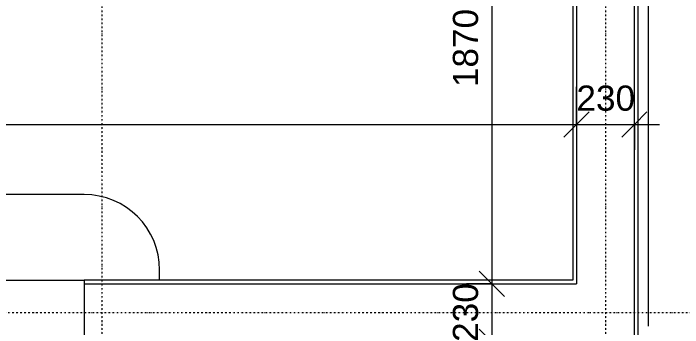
# Model space of a CAD drawing. Header units: millimetres. Extents: x -21051 to 202668, y -15646 to 13691.
# Drawn here: x 6278 to 8936, y 1150 to 2398 of the extents above; entities that cross this region are included whole.
import ezdxf

# ---------------------------------------------------------------- set-up
doc = ezdxf.new("R2010")
doc.units = ezdxf.units.MM
doc.linetypes.add('Dash dot', pattern=[15.875, 6.35, -4.7625, 0, -4.7625])
for name, color, linetype, lineweight in [('A-ANNO-DIMS', 211, 'Continuous', 9), ('A-ANNO-DIMS-100', 211, 'Continuous', 9), ('A-FLOR', 192, 'Continuous', 5), ('A-WALL', 113, 'Continuous', 5), ('I-WALL', 2, 'Continuous', 5), ('S-GRID', 1, 'Continuous', 9)]:
    doc.layers.add(name, color=color, linetype=linetype, lineweight=lineweight)
doc.layers.get('0').off()
doc.styles.add('Arial_3', font='arial.ttf', dxfattribs={"height": 100})
doc.dimstyles.new('Arial_1_0', dxfattribs={"dimscale": 304.8, "dimtxt": 102.02594, "dimasz": 0.328084, "dimexe": 0.328084, "dimexo": 0.0625, "dimgap": 0.082021, "dimtad": 1, "dimdec": 0, "dimzin": 0, "dimdsep": 46, "dimtxsty": 'Arial_3', "dimblk1": 'OBLIQUE', "dimblk2": 'OBLIQUE', "dimsah": 1, "dimcen": 0.09, "dimdle": 0.328084, "dimazin": 0, "dimtfac": 1, "dimtdec": 4, "dimtix": 1, "dimtmove": 0, "dimatfit": 3, "dimfxl": 0.492126, "dimfxlon": 1, "dimtvp": 1, "dimtolj": 1, "dimtzin": 0, "dimarcsym": 2})

# ---------------------------------------------------------------- blocks, each defined once
blk = doc.blocks.new('skirting - skirting-1169592-00_Ground floor')
at = {"layer": 'A-WALL'}
blk.add_line((1444.7, -8757.2), (3183.3, -8700.1), dxfattribs=at)
blk = doc.blocks.new('DIMBLOCK129-00_Ground floor')
at = {"layer": 'A-ANNO-DIMS-100', "transparency": 16777216}
for p, q in [((8514, 1956.3), (8514, 2106.3)), ((2514, 1956.3), (2514, 2056.3)), ((2514, 1956.3), (2564, 2006.3)), ((8514, 1956.3), (8564, 2006.3)), ((2514, 1956.3), (2464, 1906.3)), ((2514, 1956.3), (8514, 1956.3)), ((2514, 1956.3), (2514, 1806.3)), ((8514, 1956.3), (8464, 1906.3)), ((8514, 1956.3), (8514, 1856.3))]:
    blk.add_line(p, q, dxfattribs=at)
at = {"layer": 'A-ANNO-DIMS-100', "color": 0, "transparency": 16777216, "insert": (5360.2, 2111.1), "char_height": 100, "width": 369.177, "attachment_point": 1, "line_spacing_factor": 0.941778, "style": 'Arial_3'}
blk.add_mtext('6000', dxfattribs=at)
blk = doc.blocks.new('_Oblique')
at = {"color": 0, "linetype": 'ByBlock', "lineweight": -2}
blk.add_line((-0.5, -0.5), (0.5, 0.5), dxfattribs=at)
blk = doc.blocks.new('DIMBLOCK130-00_Ground floor')
at = {"layer": 'A-ANNO-DIMS-100', "transparency": 16777216}
for p, q in [((8514, 1956.3), (8514, 2106.3)), ((8744, 1956.3), (8744, 2106.3)), ((8514, 1956.3), (8564, 2006.3)), ((8744, 1956.3), (8794, 2006.3)), ((8514, 1956.3), (8464, 1906.3)), ((8514, 1956.3), (8844, 1956.3)), ((8514, 1956.3), (8514, 1856.3)), ((8744, 1956.3), (8694, 1906.3)), ((8744, 1956.3), (8744, 1856.3))]:
    blk.add_line(p, q, dxfattribs=at)
at = {"layer": 'A-ANNO-DIMS-100', "color": 0, "transparency": 16777216, "insert": (8513.7, 2111.1), "char_height": 100, "width": 276.883, "attachment_point": 1, "line_spacing_factor": 0.941778, "style": 'Arial_3'}
blk.add_mtext('230', dxfattribs=at)
blk = doc.blocks.new('DIMBLOCK212-00_Ground floor')
at = {"layer": 'A-ANNO-DIMS-100', "transparency": 16777216}
for p, q in [((8178, 3193.5), (8128, 3243.5)), ((8178, 3193.5), (8078, 3193.5)), ((8178, 3193.5), (8178, 1323.5)), ((8178, 3193.5), (8228, 3143.5)), ((8178, 3193.5), (8328, 3193.5)), ((8178, 1323.5), (8128, 1373.5)), ((8178, 1323.5), (8078, 1323.5)), ((8178, 1323.5), (8228, 1273.5)), ((8178, 1323.5), (8328, 1323.5))]:
    blk.add_line(p, q, dxfattribs=at)
at = {"layer": 'A-ANNO-DIMS-100', "color": 0, "transparency": 16777216, "insert": (8023.2, 2104.6), "char_height": 100, "width": 369.177, "attachment_point": 1, "rotation": 90, "line_spacing_factor": 0.941778, "style": 'Arial_3'}
blk.add_mtext('1870', dxfattribs=at)
blk = doc.blocks.new('DIMBLOCK213-00_Ground floor')
at = {"layer": 'A-ANNO-DIMS-100', "transparency": 16777216}
for p, q in [((8178, 1323.5), (8128, 1373.5)), ((8178, 1323.5), (8078, 1323.5)), ((8178, 1323.5), (8178, 1093.5)), ((8178, 1323.5), (8228, 1273.5)), ((8178, 1323.5), (8328, 1323.5)), ((8178, 1093.5), (8128, 1143.5)), ((8178, 1093.5), (8078, 1093.5)), ((8178, 1093.5), (8228, 1043.5)), ((8178, 1093.5), (8328, 1093.5))]:
    blk.add_line(p, q, dxfattribs=at)
at = {"layer": 'A-ANNO-DIMS-100', "color": 0, "transparency": 16777216, "insert": (8023.2, 1093.1), "char_height": 100, "width": 276.883, "attachment_point": 1, "rotation": 90, "line_spacing_factor": 0.941778, "style": 'Arial_3'}
blk.add_mtext('230', dxfattribs=at)

msp = doc.modelspace()

# ---------------------------------------------------------------- linework, layer by layer
at = {"layer": 'A-FLOR'}
for p, q in [((6559, 1678.5), (4559, 1678.5)), ((6859, 1338.5), (6859, 1378.5))]:
    msp.add_line(p, q, dxfattribs=at)
msp.add_arc((6559, 1378.5), 300, 360, 90, dxfattribs=at)
at = {"layer": 'A-WALL', "lineweight": 18}
for p, q in [((8514, 3178.5), (8514, 1323.5)), ((8744, 873.5), (8744, 3178.5)), ((6559, 1323.5), (8514, 1323.5))]:
    msp.add_line(p, q, dxfattribs=at)
at = {"layer": 'I-WALL', "lineweight": 18}
for p, q in [((8499, 3193.5), (8499, 1338.5)), ((8759, 858.5), (8759, 3193.5)), ((8499, 1338.5), (6559, 1338.5)), ((6559, 1338.5), (6559, 1078.5))]:
    msp.add_line(p, q, dxfattribs=at)
at = {"layer": 'I-WALL'}
msp.add_line((4559, 1338.5), (6559, 1338.5), dxfattribs=at)
at = {"layer": 'S-GRID', "linetype": 'Dash dot', "lineweight": 18}
for p, q in [((6629, 8463.9), (6629, -12107.9)), ((8629, 8463.9), (8629, -12107.9)), ((8563.8, 1208.5), (-16244.3, 1208.5)), ((11063.8, 1208.5), (8563.8, 1208.5))]:
    msp.add_line(p, q, dxfattribs=at)

# ---------------------------------------------------------------- block references
at = {"layer": 'A-WALL', "rotation": 88.11700695989701}
msp.add_blockref('skirting - skirting-1169592-00_Ground floor', (0, 0), dxfattribs=at)

# ---------------------------------------------------------------- dimensions: what is measured, and where the dimension line sits
at = {"layer": 'A-ANNO-DIMS'}
for base, p1, p2, override, picture, middle in [((8178, 1323.5), (8328, 3193.5), (8328, 1323.5), {"dimpost": '<>', "dimfxl": 1870}, 'DIMBLOCK212-00_Ground floor', (8102, 2258.5)), ((8178, 1093.5), (8328, 1323.5), (8328, 1093.5), {"dimpost": '<>', "dimfxl": 230}, 'DIMBLOCK213-00_Ground floor', (8101.9, 1208.5))]:
    dim = msp.add_linear_dim(base=base, p1=p1, p2=p2, angle=90, dimstyle='Arial_1_0', override=override, dxfattribs=at)
    dim.commit()
    dim.dimension.update_dxf_attribs({"geometry": picture, "text_midpoint": middle})
for base, p1, p2, override, picture, middle in [((8514, 1956.3), (2514, 1806.3), (8514, 2106.3), {"dimpost": '<>', "dimfxl": 6007.495318}, 'DIMBLOCK129-00_Ground floor', (5514, 2032.3)), ((8744, 1956.3), (8514, 2106.3), (8744, 2106.3), {"dimpost": '<>', "dimfxl": 230}, 'DIMBLOCK130-00_Ground floor', (8629, 2032.4))]:
    dim = msp.add_linear_dim(base=base, p1=p1, p2=p2, dimstyle='Arial_1_0', override=override, dxfattribs=at)
    dim.commit()
    dim.dimension.update_dxf_attribs({"geometry": picture, "text_midpoint": middle})

doc.saveas('drawing.dxf')
